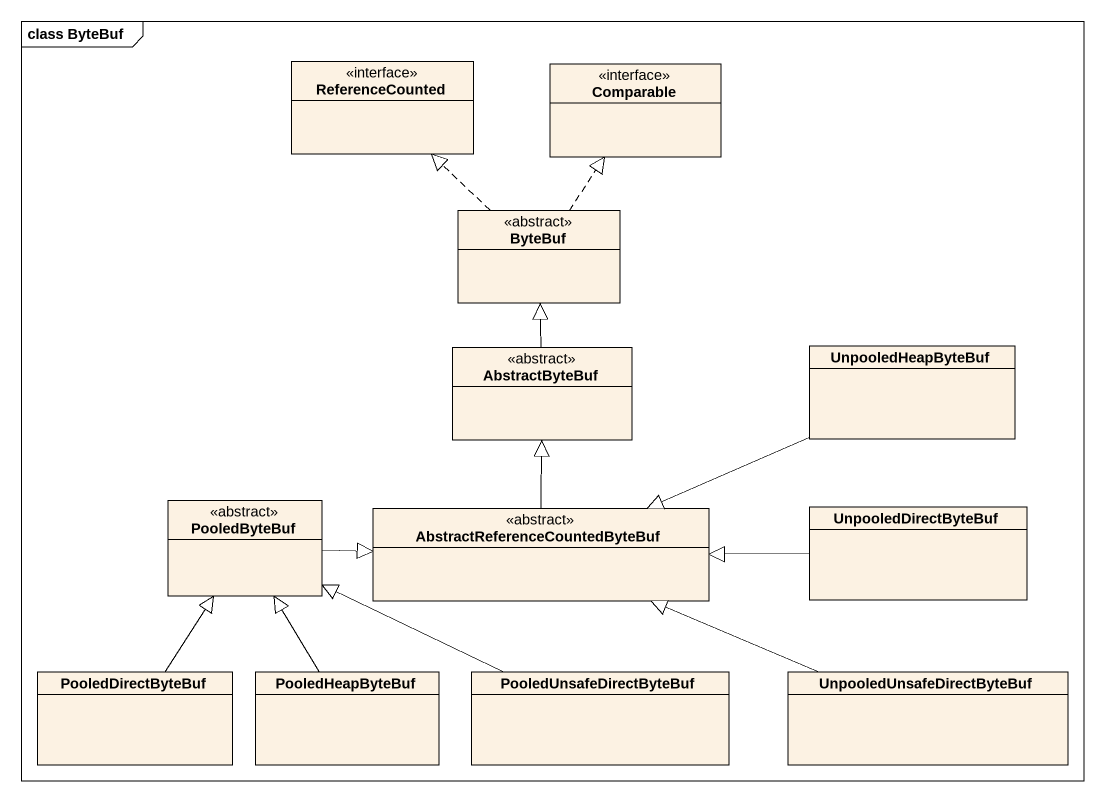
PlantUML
@startuml
mainframe class ByteBuf
hide circle
hide empty members
class ReferenceCounted <<interface>>
class Comparable <<interface>>
class ByteBuf <<abstract>>
class AbstractByteBuf <<abstract>>
class UnpooledHeapByteBuf
class PooledByteBuf <<abstract>>
class "AbstractReferenceCountedByteBuf" as AbstractReferenceCountedByte <<abstract>>
class UnpooledDirectByteBuf
class PooledDirectByteBuf
class PooledHeapByteBuf
class PooledUnsafeDirectByteBuf
class UnpooledUnsafeDirectByteBuf
ByteBuf .up.|> ReferenceCounted
ByteBuf .up.|> Comparable
AbstractByteBuf -up-|> ByteBuf
UnpooledHeapByteBuf -left-|> AbstractReferenceCountedByte
PooledByteBuf -right-|> AbstractReferenceCountedByte
AbstractReferenceCountedByte -up-|> AbstractByteBuf
UnpooledDirectByteBuf -left-|> AbstractReferenceCountedByte
PooledDirectByteBuf -up-|> PooledByteBuf
PooledHeapByteBuf -up-|> PooledByteBuf
PooledUnsafeDirectByteBuf -left-|> PooledByteBuf
UnpooledUnsafeDirectByteBuf -left-|> AbstractReferenceCountedByte
@enduml
